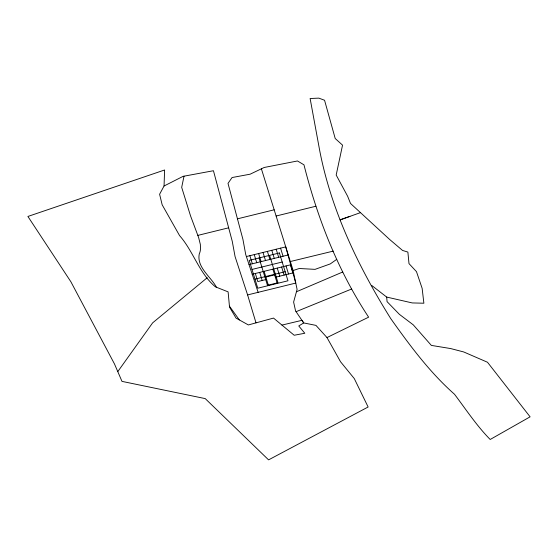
<?xml version="1.0" encoding="UTF-8"?>
<svg xmlns="http://www.w3.org/2000/svg" width="558" height="558" viewBox="0 0 558 558"><rect width="100%" height="100%" fill="white"/><g stroke="black" fill="none" stroke-linecap="round" stroke-linejoin="round"><path stroke-width="0.84" d="M164.059 186.002L164.596 169.995L27.9 216.455L70.88 281.769L114.481 363.955L121.986 381.379L205.225 398.607L268.579 459.869L368.127 406.998L354.281 378.575L340.568 361.793L326.981 337.562L315.954 325.384L303.705 322.929L298.767 325.963L304.801 333.266L294.185 335.246L273.518 318.081L248.366 324.944L236.041 318.102L229.526 307.123L228.11 291.869L215.388 286.833C198.969 272.981 193.48 251.414 179.557 235.581L162.169 204.807L159.609 194.247L164.059 186.002L183.066 176.356L213.449 170.727L232.247 241.279L235.078 256.589L247.599 294.924L256.003 322.859M184.014 176.182L181.685 187.376L190.543 215.89L198.641 237.569L200.336 244.383L200.496 248.129A16.056 14.71 5 0 1 199.255 253.981C196.583 267.38 210.84 276.649 216.441 287.251M117.78 371.621L152.641 322.852L207.164 277.772M336.704 259.372L330.287 263.913L315.054 269.354L299.228 268.503L293.131 270.518L297.093 289.372L293.613 302.066L295.58 310.973L303.705 322.929L301.941 320.334L281.957 325.091M326.981 337.562L368.629 317.174C338.015 270.895 317.516 218.45 303.971 164.819L297.484 160.969L264.192 167.477L250.124 174.194L232.058 177.542L228.006 183.394L242.932 239.389L245.715 254.49L258.131 292.336M296.438 291.764L342.745 271.99M296.068 311.692L351.673 288.995M349.908 216.385L340.038 219.887L360.496 212.626M237.457 218.834L274.18 209.808M276.119 216.016L315.898 206.237M197.853 235.385L228.661 227.81M246.371 256.554L285.752 246.873L295.768 283.073L247.599 294.924M249.014 264.604L288.005 255.013M252.007 269.444L282.195 262.023M252.188 274.25L290.704 264.785M254.985 279.139L285.173 271.718M265.852 277.033L274.627 274.878M266.584 279.405L257.81 281.567L255.327 273.483M275.359 277.249L292.901 272.939L290.418 264.855M290.327 261.528L333.231 251.114M386.673 297.065L412.236 302.931L423.878 303.217L422.134 288.333L416.477 271.648L408.993 263.613L407.884 252.083L402.555 250.444L389.651 239.466L350.515 203.461L347.62 196.221L336.181 175.031L342.542 145.143L335.212 138.517L324.554 100.245L318.834 98.131L310.122 98.515L319.748 150.82C331.487 211.008 358.487 266.961 390.726 318.576C409.781 345.444 429.716 372.353 454.491 394.241C466.083 409.586 476.63 425.719 490.189 439.481L530.1 416.826L487.49 362.247L463.726 351.959L450.711 348.576L431.348 345.402L413.255 324.84L399.375 314.328L387.071 301.648L386.673 297.065L371.754 285.473M239.298 319.908L229.443 306.168M261.388 168.823L293.131 270.518M280.569 248.15L283.052 256.234M286.031 265.929L288.514 274.013M276.182 249.231L278.665 257.308M281.644 267.01L284.127 275.094M271.795 250.305L274.278 258.389M277.256 268.091L279.746 276.168M269.577 255.369L277.989 282.739L267.463 285.333L259.051 257.956M267.408 251.386L269.891 259.47M272.876 269.165L277.11 282.955M263.02 252.46L265.503 260.544M258.633 253.541L261.123 261.625M264.101 271.327L268.342 285.117M254.253 254.622L256.736 262.706M259.714 272.402L262.197 280.486M249.865 255.697L252.349 263.781M279.405 252.955L249.217 260.377L257.775 288.207L287.963 280.786L279.405 252.955"/></g></svg>
